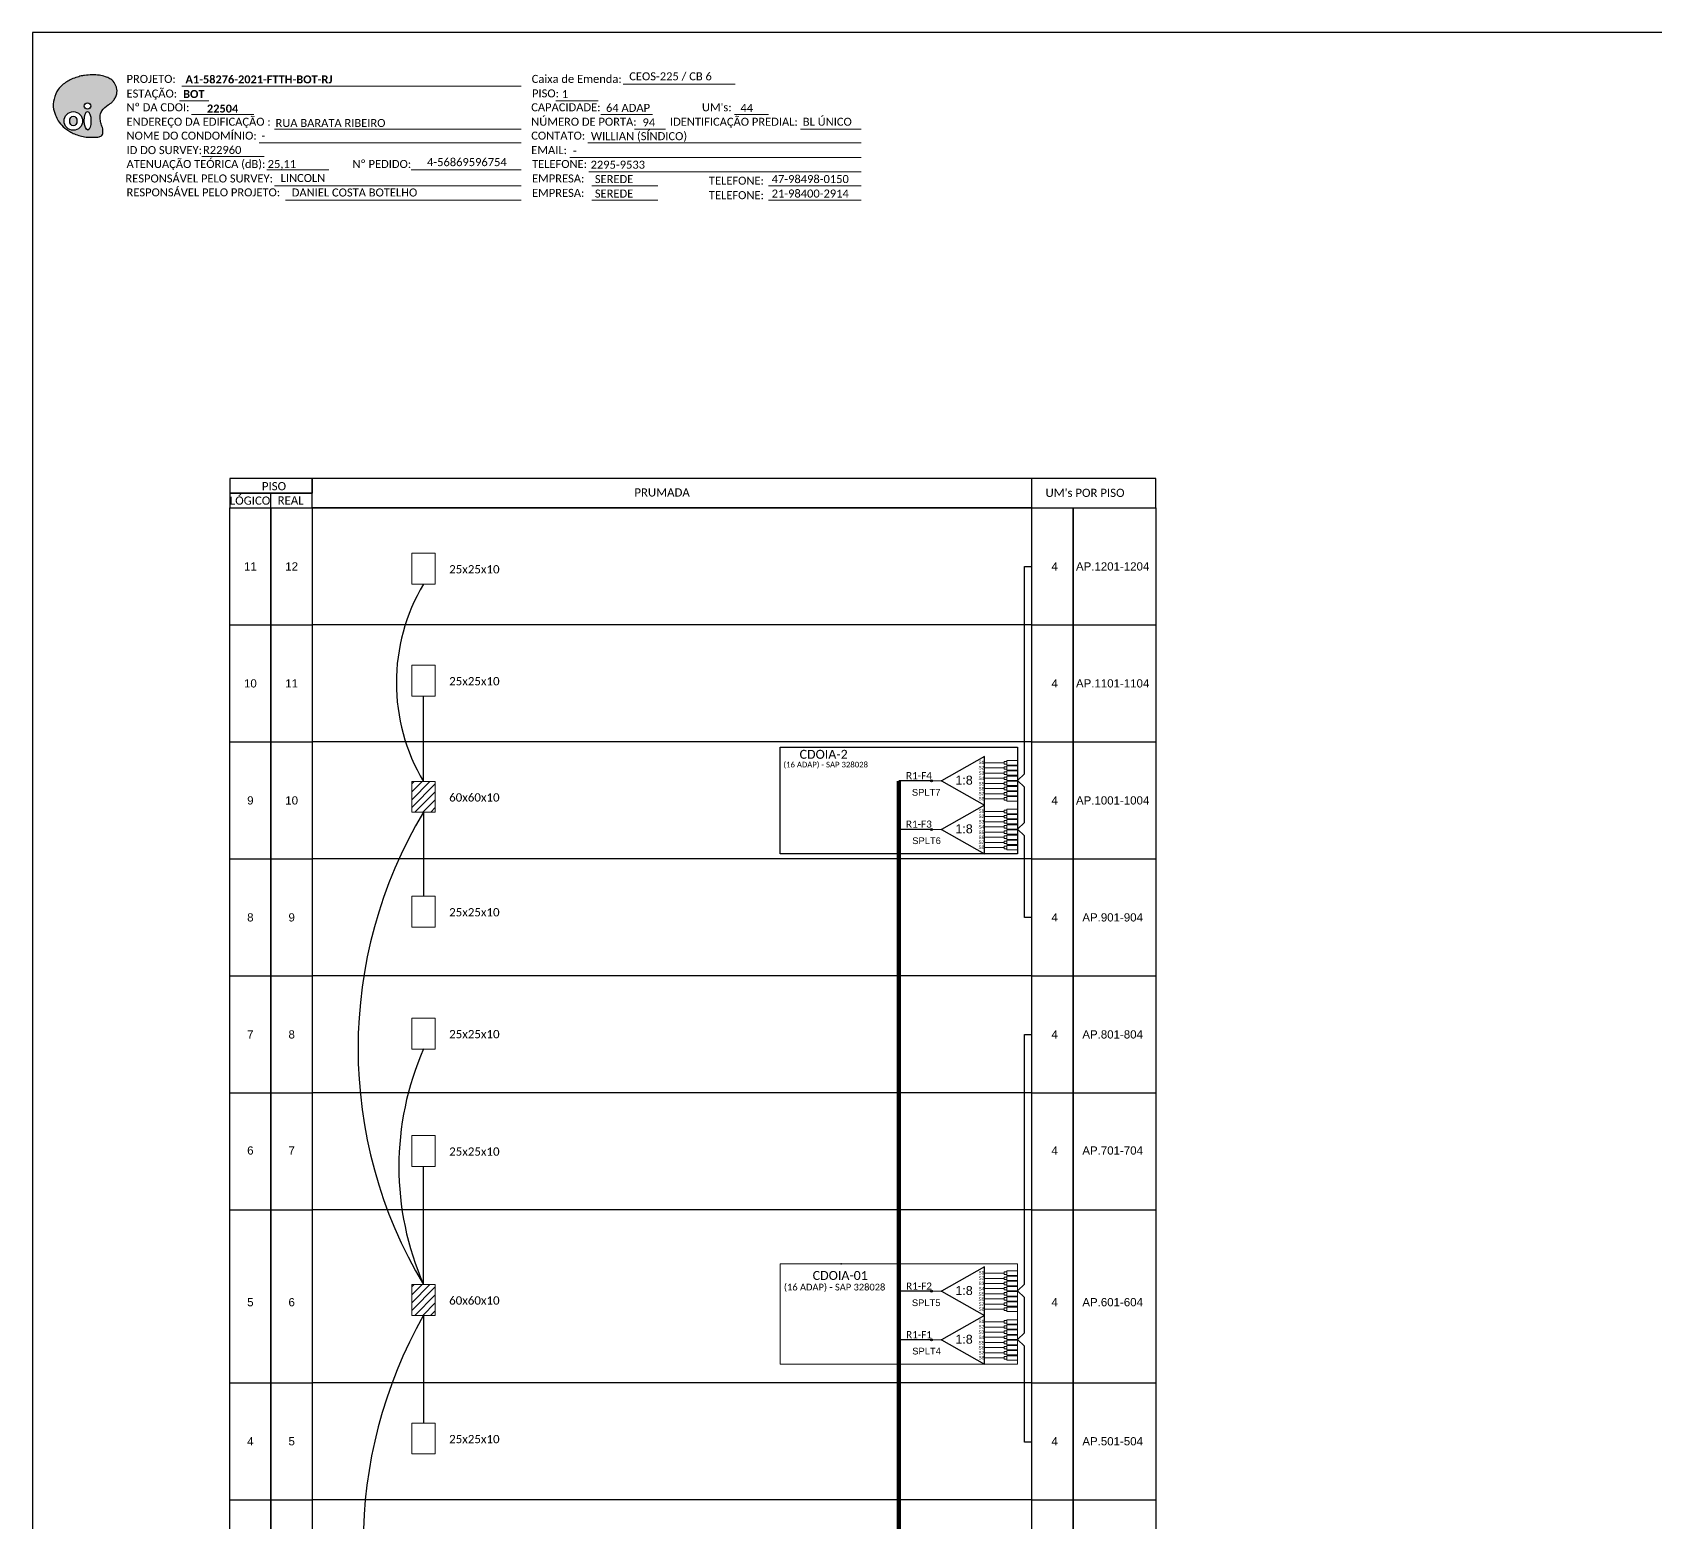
# Model space of a CAD drawing. Header units: millimetres. Extents: x 7977 to 793008, y 369 to 170338.
# Drawn here: x 792169.3 to 792532.9, y 170004.8 to 170338.4 of the extents above; entities that cross this region are included whole.
import ezdxf
from ezdxf.enums import TextEntityAlignment as Align

# ---------------------------------------------------------------- set-up
doc = ezdxf.new("R2010")
doc.units = ezdxf.units.MM
doc.layers.add('EXTRA', color=50, linetype='Continuous', plot=False)
doc.layers.add('ml', color=1, linetype='Continuous')
doc.styles.add('ARIAL', font='arial.ttf')
doc.styles.add('WMF-Calibri0', font='CALIBRI.TTF')
doc.styles.add('WMF-Calibri1', font='CALIBRIB.TTF')

# ---------------------------------------------------------------- blocks, each defined once
blk = doc.blocks.new('OI')
h = blk.add_hatch(color=40)
edge = h.paths.add_edge_path()
edge.add_spline(control_points=[(4.35, -0.67), (3.92, -0.99), (3.26, -1.5), (2.81, -2.59), (2.9, -3.5), (3.06, -4.27), (3.31, -4.85), (3.37, -5.39), (3.4, -5.88), (3.2, -6.4), (2.54, -6.61), (1.65, -6.63), (0.55, -6.67), (-0.56, -6.42), (-1.61, -6.14), (-2.77, -5.61), (-3.92, -4.77), (-4.89, -3.7), (-5.34, -2.65), (-5.6, -1.94), (-5.85, -0.96), (-5.71, 0.47), (-5.1, 2.02), (-4.14, 3.02), (-3.3, 3.61), (-2.37, 4.16), (-1.36, 4.44), (-0.56, 4.7), (0.79, 4.85), (2.24, 4.97), (3.79, 4.57), (4.67, 4.21), (5.44, 3.65), (5.76, 2.99), (6.03, 2.21), (6.01, 1.46), (5.72, 0.64), (5.31, 0.08), (4.88, -0.38), (4.51, -0.55), (4.35, -0.67)], knot_values=[0, 0, 0, 0, 1.60434, 2.417191, 3.427595, 4.282808, 4.776746, 5.304182, 5.888771, 6.258406, 6.858137, 7.79129, 8.986195, 10.124242, 11.187857, 12.242908, 13.953784, 15.414161, 16.515391, 17.349188, 17.675853, 19.552021, 21.515531, 22.568638, 23.63245, 24.621084, 25.782718, 26.745347, 27.142653, 29.870543, 31.004649, 31.921532, 32.709589, 33.801391, 34.042471, 35.192333, 35.971461, 36.628871, 37.254359, 37.836911, 37.836911, 37.836911, 37.836911], degree=3, periodic=0)
h.paths.add_polyline_path([(1.13, -0.87, -1), (-0.04, -0.87, -1)], flags=16)
edge = h.paths.add_edge_path(flags=16)
edge.add_ellipse((0.56, -3.59), major_axis=(-0.02, 1.71), ratio=0.361305, start_angle=0, end_angle=360)
h.paths.add_polyline_path([(-0.36, -3.62, -1), (-3.8, -3.62, -1)], flags=16)
edge = h.paths.add_edge_path(flags=0)
edge.add_ellipse((-2.08, -3.62), major_axis=(0, 0.885), ratio=0.758294, start_angle=0, end_angle=360)
at = {"color": 40}
for centre, radius in [((-2.08, -3.62), 1.72), ((0.54, -0.87), 0.587)]:
    blk.add_circle(centre, radius, dxfattribs=at)
blk.add_ellipse((-2.08, -3.62), major_axis=(0, 0.885), ratio=0.758294, start_param=-3.141592653589792, end_param=3.141592653589792, dxfattribs=at)
blk.add_ellipse((0.56, -3.59), major_axis=(-0.02, 1.71), ratio=0.361305, dxfattribs=at)
at = {"color": 40, "start_tangent": (-0.800898, -0.598801), "end_tangent": (-0.800898, -0.598801)}
blk.add_spline([(4.35, -0.67), (3.2, -1.78), (2.9, -2.54), (2.92, -3.55), (3.12, -4.38), (3.28, -4.85), (3.37, -5.37), (3.35, -5.95), (3.2, -6.29), (2.66, -6.55), (1.73, -6.63), (0.54, -6.62), (-0.58, -6.41), (-1.6, -6.11), (-2.56, -5.67), (-3.95, -4.67), (-4.89, -3.56), (-5.37, -2.56), (-5.64, -1.78), (-5.72, -1.46), (-5.63, 0.42), (-4.84, 2.22), (-4.13, 2.99), (-3.27, 3.62), (-2.4, 4.09), (-1.3, 4.47), (-0.37, 4.72), (0.02, 4.77), (2.75, 4.8), (3.85, 4.53), (4.69, 4.16), (5.31, 3.68), (5.85, 2.73), (5.93, 2.5), (5.94, 1.35), (5.67, 0.62), (5.29, 0.08), (4.84, -0.36), (4.35, -0.67)], degree=3, dxfattribs=at)
blk = doc.blocks.new('SPLITTER_')
blk.add_point((0, 0))
at = {"style": 'ARIAL', "flags": 4}
blk.add_attdef('SPLT', (0, -3.26), '', height=1.5, dxfattribs=at)
blk = doc.blocks.new('LEG_64ADAP_ESQ')
blk.add_point((0, 0))
at = {"color": 1, "style": 'WMF-Calibri0', "flags": 4}
blk.add_attdef('CDO', (-4.08, -3.61), '', height=2, dxfattribs=at)
blk.add_attdef('MODELO', text='', height=1.5, dxfattribs=at).set_placement((-1.47, -5.97), align=Align.CENTER)

msp = doc.modelspace()

# ---------------------------------------------------------------- hatches: boundary and pattern name
h = msp.add_hatch()
h.set_pattern_fill('ANSI31', color=1, scale=10)
h.set_pattern_definition([(45, (780066.7577, 168387.7375), (-0.88388348, 0.88388348), [])])
h.paths.add_polyline_path([(792259.58, 170170.73), (792254.28, 170170.73), (792254.28, 170163.84), (792259.58, 170163.84)])
h = msp.add_hatch(color=3)
h.dxf.hatch_style = 1
edge = h.paths.add_edge_path()
edge.add_arc((792370.72, 170170.87), 0.205, 0, 360)
h = msp.add_hatch(color=3)
h.dxf.hatch_style = 1
edge = h.paths.add_edge_path()
edge.add_arc((792370.72, 170159.97), 0.205, 0, 360)
h = msp.add_hatch()
h.set_pattern_fill('ANSI31', color=1, scale=10)
h.set_pattern_definition([(45, (780066.7577, 168275.1059), (-0.88388348, 0.88388348), [])])
h.paths.add_polyline_path([(792259.58, 170058.1), (792254.28, 170058.1), (792254.28, 170051.2), (792259.58, 170051.2)])
h = msp.add_hatch(color=3)
h.dxf.hatch_style = 1
edge = h.paths.add_edge_path()
edge.add_arc((792370.73, 170056.6), 0.205, 0, 360)
h = msp.add_hatch(color=3)
h.dxf.hatch_style = 1
edge = h.paths.add_edge_path()
edge.add_arc((792370.73, 170045.7), 0.205, 0, 360)

# ---------------------------------------------------------------- linework, layer by layer
at = {"color": 0}
for p, q in [((792213.52, 170231.98), (792222.77, 170231.98)), ((792213.52, 170205.78), (792213.52, 170231.98)), ((792222.77, 170231.98), (792222.77, 170205.78)), ((792222.77, 170231.98), (792232.03, 170231.98)), ((792222.77, 170205.78), (792222.77, 170231.98)), ((792393.2, 170231.98), (792232.03, 170231.98)), ((792232.03, 170231.98), (792232.03, 170205.78)), ((792393.2, 170231.98), (792402.45, 170231.98)), ((792393.2, 170205.78), (792393.2, 170231.98)), ((792402.45, 170231.98), (792420.97, 170231.98)), ((792402.45, 170205.78), (792402.45, 170231.98)), ((792402.45, 170231.98), (792402.45, 170205.78)), ((792420.97, 170231.98), (792420.97, 170205.78)), ((792213.52, 170205.78), (792222.77, 170205.78)), ((792213.52, 170179.59), (792213.52, 170205.78)), ((792222.77, 170205.78), (792222.77, 170179.59)), ((792222.77, 170205.78), (792232.03, 170205.78)), ((792222.77, 170179.59), (792222.77, 170205.78)), ((792393.2, 170205.78), (792232.03, 170205.78)), ((792232.03, 170205.78), (792232.03, 170179.59)), ((792393.2, 170205.78), (792402.45, 170205.78)), ((792393.2, 170179.59), (792393.2, 170205.78)), ((792402.45, 170205.78), (792420.97, 170205.78)), ((792402.45, 170179.59), (792402.45, 170205.78)), ((792402.45, 170205.78), (792402.45, 170179.59)), ((792420.97, 170205.78), (792420.97, 170179.59)), ((792213.52, 170179.59), (792222.77, 170179.59)), ((792213.52, 170153.39), (792213.52, 170179.59)), ((792222.77, 170179.59), (792222.77, 170153.39)), ((792222.77, 170179.59), (792232.03, 170179.59)), ((792222.77, 170153.39), (792222.77, 170179.59)), ((792393.2, 170179.59), (792232.03, 170179.59)), ((792232.03, 170179.59), (792232.03, 170153.39)), ((792393.2, 170179.59), (792402.45, 170179.59)), ((792393.2, 170153.39), (792393.2, 170179.59)), ((792402.45, 170179.59), (792420.97, 170179.59)), ((792402.45, 170153.39), (792402.45, 170179.59)), ((792402.45, 170179.59), (792402.45, 170153.39)), ((792420.97, 170179.59), (792420.97, 170153.39)), ((792213.52, 170153.39), (792222.77, 170153.39)), ((792213.52, 170127.2), (792213.52, 170153.39)), ((792222.77, 170153.39), (792222.77, 170127.2)), ((792222.77, 170153.39), (792232.03, 170153.39)), ((792222.77, 170127.2), (792222.77, 170153.39)), ((792393.2, 170153.39), (792232.03, 170153.39)), ((792232.03, 170153.39), (792232.03, 170127.2)), ((792393.2, 170153.39), (792402.45, 170153.39)), ((792393.2, 170127.2), (792393.2, 170153.39)), ((792402.45, 170153.39), (792420.97, 170153.39)), ((792402.45, 170127.2), (792402.45, 170153.39)), ((792402.45, 170153.39), (792402.45, 170127.2)), ((792420.97, 170153.39), (792420.97, 170127.2)), ((792213.52, 170127.2), (792222.77, 170127.2)), ((792213.52, 170101), (792213.52, 170127.2)), ((792222.77, 170127.2), (792222.77, 170101)), ((792222.77, 170127.2), (792232.03, 170127.2)), ((792222.77, 170101), (792222.77, 170127.2)), ((792393.2, 170127.2), (792232.03, 170127.2)), ((792232.03, 170127.2), (792232.03, 170101)), ((792393.2, 170127.2), (792402.45, 170127.2)), ((792393.2, 170101), (792393.2, 170127.2)), ((792402.45, 170127.2), (792420.97, 170127.2)), ((792402.45, 170101), (792402.45, 170127.2)), ((792402.45, 170127.2), (792402.45, 170101)), ((792420.97, 170127.2), (792420.97, 170101)), ((792213.52, 170101), (792222.77, 170101)), ((792213.52, 170074.81), (792213.52, 170101)), ((792222.77, 170101), (792222.77, 170074.81)), ((792222.77, 170101), (792232.03, 170101)), ((792222.77, 170074.81), (792222.77, 170101)), ((792393.2, 170101), (792232.03, 170101)), ((792232.03, 170101), (792232.03, 170074.81)), ((792393.2, 170101), (792402.45, 170101)), ((792393.2, 170074.81), (792393.2, 170101)), ((792402.45, 170101), (792420.97, 170101)), ((792402.45, 170074.81), (792402.45, 170101)), ((792402.45, 170101), (792402.45, 170074.81)), ((792420.97, 170101), (792420.97, 170074.81)), ((792213.52, 170074.81), (792222.77, 170074.81)), ((792213.52, 170036.11), (792213.52, 170074.81)), ((792222.77, 170074.81), (792222.77, 170036.11)), ((792222.77, 170074.81), (792232.03, 170074.81)), ((792222.77, 170036.11), (792222.77, 170074.81)), ((792393.2, 170074.81), (792232.03, 170074.81)), ((792232.03, 170074.81), (792232.03, 170036.11)), ((792393.2, 170074.81), (792402.45, 170074.81)), ((792393.2, 170036.11), (792393.2, 170074.81)), ((792402.45, 170074.81), (792420.97, 170074.81)), ((792402.45, 170036.11), (792402.45, 170074.81)), ((792402.45, 170074.81), (792402.45, 170036.11)), ((792420.97, 170074.81), (792420.97, 170036.11)), ((792213.52, 170036.11), (792222.77, 170036.11)), ((792213.52, 170009.91), (792213.52, 170036.11)), ((792222.77, 170036.11), (792222.77, 170009.91)), ((792222.77, 170036.11), (792232.03, 170036.11)), ((792222.77, 170009.91), (792222.77, 170036.11)), ((792393.2, 170036.11), (792232.03, 170036.11)), ((792232.03, 170036.11), (792232.03, 170009.91)), ((792393.2, 170036.11), (792402.45, 170036.11)), ((792393.2, 170009.91), (792393.2, 170036.11)), ((792402.45, 170036.11), (792420.97, 170036.11)), ((792402.45, 170009.91), (792402.45, 170036.11)), ((792402.45, 170036.11), (792402.45, 170009.91)), ((792420.97, 170036.11), (792420.97, 170009.91)), ((792393.2, 170009.91), (792232.03, 170009.91))]:
    msp.add_line(p, q, dxfattribs=at)
for points in [[(792169.34, 169744.42), (793007.91, 169744.42), (793007.91, 170338.42), (792169.34, 170338.42), (792169.34, 169744.42)], [(792222.77, 170231.98), (792222.77, 170235.27)], [(792232.03, 170231.98), (792420.97, 170231.98), (792420.97, 170238.56), (792232.03, 170238.56), (792232.03, 170238.56), (792232.03, 170235.27)], [(792393.18, 170231.98), (792393.18, 170238.56)]]:
    msp.add_lwpolyline(points)
at = {"color": 7, "lineweight": 0}
for points in [[(792202.81, 170326.38), (792278.79, 170326.38)], [(792301.63, 170326.87), (792326.76, 170326.87)], [(792202.3, 170323.1), (792208.85, 170323.1)], [(792286.58, 170323.14), (792296.07, 170323.14)], [(792204.96, 170320.03), (792218.9, 170320.03)], [(792296.63, 170320.03), (792308.25, 170320.03)], [(792326.57, 170320.03), (792334.24, 170320.03)], [(792223.53, 170316.8), (792278.79, 170316.8)], [(792304.22, 170316.8), (792311.16, 170316.8)], [(792341.39, 170316.8), (792354.95, 170316.8)], [(792220.12, 170313.68), (792278.79, 170313.68)], [(792293.75, 170313.68), (792354.98, 170313.68)], [(792207.28, 170310.62), (792221.22, 170310.62)], [(792289.71, 170310.45), (792354.98, 170310.45)], [(792221.81, 170307.65), (792235.76, 170307.65)], [(792254.15, 170307.66), (792278.64, 170307.66)], [(792254.65, 170307.66), (792278.8, 170307.66)], [(792293.99, 170307.21), (792354.98, 170307.21)], [(792223.53, 170304.1), (792278.79, 170304.1)], [(792226.02, 170300.86), (792278.79, 170300.86)], [(792294.6, 170304.1), (792309.4, 170304.1)], [(792294.6, 170300.86), (792309.4, 170300.86)], [(792334.21, 170304.1), (792354.98, 170304.1)], [(792334.21, 170300.86), (792354.98, 170300.86)]]:
    msp.add_lwpolyline(points, dxfattribs=at)
for points in [[(792213.52, 170235.27), (792232.03, 170235.27), (792232.03, 170238.56), (792213.52, 170238.56)], [(792213.52, 170231.98), (792232.03, 170231.98), (792232.03, 170235.27), (792213.52, 170235.27)]]:
    msp.add_lwpolyline(points, close=True)
at = {"lineweight": 0}
for points in [[(792254.28, 170221.81), (792259.58, 170221.81), (792259.58, 170214.92), (792254.28, 170214.92)], [(792254.28, 170196.75), (792259.58, 170196.75), (792259.58, 170189.86), (792254.28, 170189.86)], [(792254.28, 170145.02), (792259.58, 170145.02), (792259.58, 170138.12), (792254.28, 170138.12)], [(792254.28, 170117.73), (792259.58, 170117.73), (792259.58, 170110.83), (792254.28, 170110.83)], [(792254.28, 170091.44), (792259.58, 170091.44), (792259.58, 170084.54), (792254.28, 170084.54)], [(792254.28, 170027.08), (792259.58, 170027.08), (792259.58, 170020.18), (792254.28, 170020.18)]]:
    msp.add_lwpolyline(points, close=True, dxfattribs=at)
at = {"color": 3}
for points in [[(792391.54, 170162.72), (792391.54, 170162.72), (792391.54, 170169.45), (792389.98, 170170.95), (792391.54, 170172.46), (792391.54, 170218.88), (792393.2, 170218.88)], [(792393.2, 170140.3), (792391.54, 170140.3), (792391.54, 170158.55), (792389.98, 170160.06), (792391.54, 170161.57), (792391.54, 170162.72)], [(792391.54, 170048.45), (792391.54, 170048.45), (792391.54, 170055.17), (792389.98, 170056.68), (792391.54, 170058.19), (792391.54, 170114.1), (792393.2, 170114.1)], [(792393.2, 170022.77), (792391.54, 170022.77), (792391.54, 170044.28), (792389.98, 170045.79), (792391.54, 170047.29), (792391.54, 170048.45)]]:
    msp.add_lwpolyline(points, dxfattribs=at)
at = {"color": 1}
for points in [[(792389.98, 170154.53), (792389.98, 170154.53), (792389.98, 170154.53), (792336.85, 170154.53), (792336.85, 170178.42), (792336.85, 170178.42)], [(792382.61, 170176.32), (792372.94, 170170.87), (792382.61, 170165.42), (792382.61, 170176.32)], [(792382.61, 170165.42), (792372.94, 170159.97), (792382.61, 170154.53), (792382.61, 170165.42)], [(792382.61, 170062.05), (792372.94, 170056.6), (792382.61, 170051.15), (792382.61, 170062.05)], [(792382.61, 170051.15), (792372.94, 170045.7), (792382.61, 170040.25), (792382.61, 170051.15)]]:
    msp.add_lwpolyline(points, dxfattribs=at)
msp.add_lwpolyline([(792336.85, 170178.42), (792389.98, 170178.42), (792389.98, 170154.53), (792336.85, 170154.53)], close=True, dxfattribs=at)
at = {"color": 3, "lineweight": 0}
for points in [[(792386.98, 170174.91), (792382.61, 170174.91)], [(792382.61, 170173.75), (792386.98, 170173.75)], [(792387.56, 170175.4), (792387.56, 170174.41)], [(792387.56, 170175.4), (792389.98, 170175.4)], [(792387.56, 170174.41), (792389.98, 170174.41)], [(792387.56, 170174.25), (792387.56, 170173.26)], [(792387.56, 170174.25), (792389.98, 170174.25)], [(792382.61, 170172.6), (792386.98, 170172.6)], [(792382.61, 170171.45), (792386.98, 170171.45)], [(792382.61, 170170.29), (792386.98, 170170.29)], [(792387.56, 170173.26), (792389.98, 170173.26)], [(792387.56, 170173.09), (792387.56, 170172.11)], [(792387.56, 170173.09), (792389.98, 170173.09)], [(792387.56, 170172.11), (792389.98, 170172.11)], [(792387.56, 170171.94), (792387.56, 170170.95)], [(792387.56, 170171.94), (792389.98, 170171.94)], [(792387.56, 170170.95), (792389.98, 170170.95)], [(792387.56, 170170.79), (792387.56, 170169.8)], [(792387.56, 170170.79), (792389.98, 170170.79)], [(792387.56, 170169.8), (792389.98, 170169.8)], [(792382.61, 170169.14), (792386.98, 170169.14)], [(792382.61, 170167.99), (792386.98, 170167.99)], [(792382.61, 170166.84), (792386.98, 170166.84)], [(792387.56, 170169.64), (792387.56, 170168.65)], [(792387.56, 170169.64), (792389.98, 170169.64)], [(792387.56, 170168.65), (792389.98, 170168.65)], [(792387.56, 170168.48), (792387.56, 170167.5)], [(792387.56, 170168.48), (792389.98, 170168.48)], [(792387.56, 170167.5), (792389.98, 170167.5)], [(792387.56, 170167.33), (792387.56, 170166.34)], [(792387.56, 170167.33), (792389.98, 170167.33)], [(792387.56, 170166.34), (792389.98, 170166.34)], [(792386.98, 170164.01), (792382.61, 170164.01)], [(792382.61, 170162.86), (792386.98, 170162.86)], [(792387.56, 170164.5), (792387.56, 170163.52)], [(792387.56, 170164.5), (792389.98, 170164.5)], [(792387.56, 170163.52), (792389.98, 170163.52)], [(792387.56, 170163.35), (792387.56, 170162.36)], [(792387.56, 170163.35), (792389.98, 170163.35)], [(792382.61, 170161.7), (792386.98, 170161.7)], [(792382.61, 170160.55), (792386.98, 170160.55)], [(792382.61, 170159.4), (792386.98, 170159.4)], [(792387.56, 170162.36), (792389.98, 170162.36)], [(792387.56, 170162.2), (792387.56, 170161.21)], [(792387.56, 170162.2), (792389.98, 170162.2)], [(792387.56, 170161.21), (792389.98, 170161.21)], [(792387.56, 170161.04), (792387.56, 170160.06)], [(792387.56, 170161.04), (792389.98, 170161.04)], [(792387.56, 170160.06), (792389.98, 170160.06)], [(792387.56, 170159.89), (792387.56, 170158.9)], [(792387.56, 170159.89), (792389.98, 170159.89)], [(792387.56, 170158.9), (792389.98, 170158.9)], [(792382.61, 170158.25), (792386.98, 170158.25)], [(792382.61, 170157.09), (792386.98, 170157.09)], [(792382.61, 170155.94), (792386.98, 170155.94)], [(792387.56, 170158.74), (792387.56, 170157.75)], [(792387.56, 170158.74), (792389.98, 170158.74)], [(792387.56, 170157.75), (792389.98, 170157.75)], [(792387.56, 170157.59), (792387.56, 170156.6)], [(792387.56, 170157.59), (792389.98, 170157.59)], [(792387.56, 170156.6), (792389.98, 170156.6)], [(792387.56, 170156.43), (792387.56, 170155.45)], [(792387.56, 170156.43), (792389.98, 170156.43)], [(792387.56, 170155.45), (792389.98, 170155.45)], [(792386.98, 170060.63), (792382.61, 170060.63)], [(792387.56, 170061.13), (792387.56, 170060.14)], [(792387.56, 170061.13), (792389.98, 170061.13)], [(792382.61, 170059.48), (792386.98, 170059.48)], [(792382.61, 170058.33), (792386.98, 170058.33)], [(792382.61, 170057.18), (792386.98, 170057.18)], [(792387.56, 170060.14), (792389.98, 170060.14)], [(792387.56, 170059.98), (792387.56, 170058.99)], [(792387.56, 170059.98), (792389.98, 170059.98)], [(792387.56, 170058.99), (792389.98, 170058.99)], [(792387.56, 170058.82), (792387.56, 170057.84)], [(792387.56, 170058.82), (792389.98, 170058.82)], [(792387.56, 170057.84), (792389.98, 170057.84)], [(792387.56, 170057.67), (792387.56, 170056.68)], [(792387.56, 170057.67), (792389.98, 170057.67)], [(792382.61, 170056.02), (792386.98, 170056.02)], [(792382.61, 170054.87), (792386.98, 170054.87)], [(792382.61, 170053.72), (792386.98, 170053.72)], [(792387.56, 170056.68), (792389.98, 170056.68)], [(792387.56, 170056.52), (792387.56, 170055.53)], [(792387.56, 170056.52), (792389.98, 170056.52)], [(792387.56, 170055.53), (792389.98, 170055.53)], [(792387.56, 170055.36), (792387.56, 170054.38)], [(792387.56, 170055.36), (792389.98, 170055.36)], [(792387.56, 170054.38), (792389.98, 170054.38)], [(792387.56, 170054.21), (792387.56, 170053.22)], [(792387.56, 170054.21), (792389.98, 170054.21)], [(792382.61, 170052.56), (792386.98, 170052.56)], [(792386.98, 170049.74), (792382.61, 170049.74)], [(792387.56, 170053.22), (792389.98, 170053.22)], [(792387.56, 170053.06), (792387.56, 170052.07)], [(792387.56, 170053.06), (792389.98, 170053.06)], [(792387.56, 170052.07), (792389.98, 170052.07)], [(792387.56, 170050.23), (792387.56, 170049.24)], [(792387.56, 170050.23), (792389.98, 170050.23)], [(792382.61, 170048.58), (792386.98, 170048.58)], [(792382.61, 170047.43), (792386.98, 170047.43)], [(792382.61, 170046.28), (792386.98, 170046.28)], [(792387.56, 170049.24), (792389.98, 170049.24)], [(792387.56, 170049.08), (792387.56, 170048.09)], [(792387.56, 170049.08), (792389.98, 170049.08)], [(792387.56, 170048.09), (792389.98, 170048.09)], [(792387.56, 170047.93), (792387.56, 170046.94)], [(792387.56, 170047.93), (792389.98, 170047.93)], [(792387.56, 170046.94), (792389.98, 170046.94)], [(792387.56, 170046.77), (792387.56, 170045.79)], [(792387.56, 170046.77), (792389.98, 170046.77)], [(792382.61, 170045.13), (792386.98, 170045.13)], [(792382.61, 170043.97), (792386.98, 170043.97)], [(792382.61, 170042.82), (792386.98, 170042.82)], [(792387.56, 170045.79), (792389.98, 170045.79)], [(792387.56, 170045.62), (792387.56, 170044.63)], [(792387.56, 170045.62), (792389.98, 170045.62)], [(792387.56, 170044.63), (792389.98, 170044.63)], [(792387.56, 170044.47), (792387.56, 170043.48)], [(792387.56, 170044.47), (792389.98, 170044.47)], [(792387.56, 170043.48), (792389.98, 170043.48)], [(792387.56, 170043.31), (792387.56, 170042.33)], [(792387.56, 170043.31), (792389.98, 170043.31)], [(792382.61, 170041.67), (792386.98, 170041.67)], [(792387.56, 170042.33), (792389.98, 170042.33)], [(792387.56, 170042.16), (792387.56, 170041.17)], [(792387.56, 170042.16), (792389.98, 170042.16)], [(792387.56, 170041.17), (792389.98, 170041.17)]]:
    msp.add_lwpolyline(points, dxfattribs=at)
for points in [[(792386.98, 170175.19), (792387.56, 170175.19), (792387.56, 170174.62), (792386.98, 170174.62)], [(792386.98, 170174.04), (792387.56, 170174.04), (792387.56, 170173.47), (792386.98, 170173.47)], [(792386.98, 170172.89), (792387.56, 170172.89), (792387.56, 170172.31), (792386.98, 170172.31)], [(792386.98, 170171.73), (792387.56, 170171.73), (792387.56, 170171.16), (792386.98, 170171.16)], [(792386.98, 170170.58), (792387.56, 170170.58), (792387.56, 170170.01), (792386.98, 170170.01)], [(792386.98, 170169.43), (792387.56, 170169.43), (792387.56, 170168.86), (792386.98, 170168.86)], [(792386.98, 170168.28), (792387.56, 170168.28), (792387.56, 170167.7), (792386.98, 170167.7)], [(792386.98, 170167.12), (792387.56, 170167.12), (792387.56, 170166.55), (792386.98, 170166.55)], [(792386.98, 170164.3), (792387.56, 170164.3), (792387.56, 170163.72), (792386.98, 170163.72)], [(792386.98, 170163.14), (792387.56, 170163.14), (792387.56, 170162.57), (792386.98, 170162.57)], [(792386.98, 170161.99), (792387.56, 170161.99), (792387.56, 170161.42), (792386.98, 170161.42)], [(792386.98, 170160.84), (792387.56, 170160.84), (792387.56, 170160.26), (792386.98, 170160.26)], [(792386.98, 170159.68), (792387.56, 170159.68), (792387.56, 170159.11), (792386.98, 170159.11)], [(792386.98, 170158.53), (792387.56, 170158.53), (792387.56, 170157.96), (792386.98, 170157.96)], [(792386.98, 170157.38), (792387.56, 170157.38), (792387.56, 170156.81), (792386.98, 170156.81)], [(792386.98, 170156.23), (792387.56, 170156.23), (792387.56, 170155.65), (792386.98, 170155.65)], [(792386.98, 170060.92), (792387.56, 170060.92), (792387.56, 170060.35), (792386.98, 170060.35)], [(792386.98, 170059.77), (792387.56, 170059.77), (792387.56, 170059.2), (792386.98, 170059.2)], [(792386.98, 170058.62), (792387.56, 170058.62), (792387.56, 170058.04), (792386.98, 170058.04)], [(792386.98, 170057.46), (792387.56, 170057.46), (792387.56, 170056.89), (792386.98, 170056.89)], [(792386.98, 170056.31), (792387.56, 170056.31), (792387.56, 170055.74), (792386.98, 170055.74)], [(792386.98, 170055.16), (792387.56, 170055.16), (792387.56, 170054.58), (792386.98, 170054.58)], [(792386.98, 170054), (792387.56, 170054), (792387.56, 170053.43), (792386.98, 170053.43)], [(792386.98, 170052.85), (792387.56, 170052.85), (792387.56, 170052.28), (792386.98, 170052.28)], [(792386.98, 170050.02), (792387.56, 170050.02), (792387.56, 170049.45), (792386.98, 170049.45)], [(792386.98, 170048.87), (792387.56, 170048.87), (792387.56, 170048.3), (792386.98, 170048.3)], [(792386.98, 170047.72), (792387.56, 170047.72), (792387.56, 170047.15), (792386.98, 170047.15)], [(792386.98, 170046.57), (792387.56, 170046.57), (792387.56, 170045.99), (792386.98, 170045.99)], [(792386.98, 170045.41), (792387.56, 170045.41), (792387.56, 170044.84), (792386.98, 170044.84)], [(792386.98, 170044.26), (792387.56, 170044.26), (792387.56, 170043.69), (792386.98, 170043.69)], [(792386.98, 170043.11), (792387.56, 170043.11), (792387.56, 170042.53), (792386.98, 170042.53)], [(792386.98, 170041.95), (792387.56, 170041.95), (792387.56, 170041.38), (792386.98, 170041.38)]]:
    msp.add_lwpolyline(points, close=True, dxfattribs=at)
at = {"color": 1, "lineweight": 0}
for points in [[(792254.28, 170170.73), (792259.58, 170170.73), (792259.58, 170163.84), (792254.28, 170163.84)], [(792336.85, 170062.74), (792389.98, 170062.74), (792389.98, 170040.25), (792336.85, 170040.25)], [(792254.28, 170058.1), (792259.58, 170058.1), (792259.58, 170051.2), (792254.28, 170051.2)]]:
    msp.add_lwpolyline(points, close=True, dxfattribs=at)
at = {"color": 5, "const_width": 1}
for points in [[(792363.41, 170045.7), (792363.41, 170170.87)], [(792363.41, 170170.87), (792363.41, 169962.65)]]:
    msp.add_lwpolyline(points, dxfattribs=at)
at = {"color": 5}
for points in [[(792370.51, 170170.87), (792363.41, 170170.87)], [(792370.51, 170159.97), (792363.41, 170159.97)], [(792370.72, 170056.6), (792363.41, 170056.6)], [(792370.72, 170045.7), (792363.41, 170045.7)]]:
    msp.add_lwpolyline(points, dxfattribs=at)
at = {"color": 1, "lineweight": 0}
for points in [[(792372.94, 170170.87), (792370.72, 170170.87)], [(792372.94, 170159.97), (792370.72, 170159.97)], [(792372.94, 170056.6), (792370.72, 170056.6)], [(792372.94, 170045.7), (792370.72, 170045.7)]]:
    msp.add_lwpolyline(points, dxfattribs=at)
at = {"color": 0}
for points in [[(792213.52, 170009.91), (792222.77, 170009.91), (792222.77, 169983.72), (792213.52, 169983.72)], [(792222.77, 170009.91), (792232.03, 170009.91), (792232.03, 169983.72), (792222.77, 169983.72)], [(792393.2, 170009.91), (792402.45, 170009.91), (792402.45, 169983.72), (792393.2, 169983.72)], [(792402.45, 170009.91), (792420.97, 170009.91), (792420.97, 169983.72), (792402.45, 169983.72)]]:
    msp.add_lwpolyline(points, close=True, dxfattribs=at)
at = {"color": 3}
for centre in [(792370.72, 170170.87), (792370.72, 170159.97), (792370.73, 170056.6), (792370.73, 170045.7)]:
    msp.add_circle(centre, 0.205, dxfattribs=at)
for p in [(792372.94, 170170.87), (792372.94, 170056.6)]:
    msp.add_point(p)
at = {"layer": 'EXTRA', "color": 3}
for points in [[(792256.93, 170170.73), (792256.93, 170189.86)], [(792256.93, 170058.1), (792256.93, 170084.54)]]:
    msp.add_lwpolyline(points, dxfattribs=at)
msp.add_arc((792294, 170192.82), 43.15, 149.2057, 210.7943, dxfattribs=at)
at = {"layer": 'ml', "color": 3}
for points in [[(792256.93, 170163.84), (792256.93, 170145.02)], [(792256.93, 170051.2), (792256.93, 170027.08)]]:
    msp.add_lwpolyline(points, dxfattribs=at)
for centre, radius, start, end in [((792344.94, 170110.97), 102.67, 149.0069, 210.9931), ((792317.21, 170084.47), 65.8, 156.3772, 203.6228), ((792347.43, 169999.95), 104.01, 150.4735, 209.5265)]:
    msp.add_arc(centre, radius, start, end, dxfattribs=at)

# ---------------------------------------------------------------- block references
at = {"color": 7, "xscale": 1.213923925163967, "yscale": 1.213923925163967, "zscale": 1.213923925163967, "rotation": 0.1532896023949059}
msp.add_blockref('OI', (792181.01, 170323.01), dxfattribs=at)
ref = msp.add_blockref('SPLITTER_', (792372.94, 170159.97), dxfattribs=dict(xscale=-1))
ref.add_attrib('SPLT', 'SPLT6', (792366.41, 170156.71), dxfattribs={"height": 1.5, "style": 'ARIAL'})
ref = msp.add_blockref('LEG_64ADAP_ESQ', (792350.49, 170062.74))
ref.add_attrib('CDO', 'CDOIA-01', (792344.1, 170059.13), dxfattribs={"color": 1, "height": 2, "style": 'WMF-Calibri0'})
ref.add_attrib('MODELO', '(16 ADAP) - SAP 328028', dxfattribs={"color": 1, "height": 1.5, "style": 'WMF-Calibri0'}).set_placement((792349.01, 170056.77), align=Align.CENTER)
ref = msp.add_blockref('SPLITTER_', (792372.94, 170045.7), dxfattribs=dict(xscale=-1))
ref.add_attrib('SPLT', 'SPLT4', (792366.41, 170042.44), dxfattribs={"height": 1.5, "style": 'ARIAL'})

# ---------------------------------------------------------------- texts
at = {"color": 7, "linetype": 'Continuous'}
for s, height, style, p in [('CEOS-225 / CB 6', 1.7927, 'WMF-Calibri0', (792303.02, 170327.71)), ('A1-58276-2021-FTTH-BOT-RJ', 1.7927, 'WMF-Calibri1', (792203.61, 170327.03)), ('BOT', 1.793, 'WMF-Calibri1', (792203.09, 170323.75)), ('1', 1.79, 'WMF-Calibri0', (792287.93, 170323.74)), ('64 ADAP', 1.793, 'WMF-Calibri0', (792297.81, 170320.65)), ('44', 1.793, 'WMF-Calibri0', (792327.92, 170320.63)), ('RUA BARATA RIBEIRO ', 1.7927, 'WMF-Calibri0', (792223.79, 170317.26)), ('94', 1.793, 'WMF-Calibri0', (792305.99, 170317.39)), ('WILLIAN (SÍNDICO)', 1.7927, 'WMF-Calibri0', (792294.44, 170314.31)), ('R22960', 1.793, 'WMF-Calibri0', (792207.54, 170311.23)), ('-', 1.79, 'WMF-Calibri0', (792290.41, 170311.05)), ('2295-9533', 1.793, 'WMF-Calibri0', (792294.36, 170307.92)), ('LINCOLN', 1.793, 'WMF-Calibri0', (792224.93, 170304.94)), ('SEREDE', 1.793, 'WMF-Calibri0', (792295.31, 170304.7)), ('47-98498-0150', 1.7927, 'WMF-Calibri0', (792334.91, 170304.7)), ('DANIEL COSTA BOTELHO', 1.7927, 'WMF-Calibri0', (792227.42, 170301.7)), ('SEREDE', 1.793, 'WMF-Calibri0', (792295.31, 170301.46)), ('21-98400-2914', 1.7927, 'WMF-Calibri0', (792334.91, 170301.46))]:
    msp.add_text(s, height=height, dxfattribs=dict(at, style=style)).set_placement(p)
at = {"color": 7, "lineweight": 0, "style": 'WMF-Calibri0'}
for s, height, p in [('PROJETO:', 1.793, (792190.41, 170327.13)), ('ESTAÇÃO:', 1.793, (792190.41, 170323.85)), ('Caixa de Emenda:', 1.7927, (792281.17, 170327.13)), ('Nº DA CDOI:', 1.7927, (792190.41, 170320.78)), ('CAPACIDADE:', 1.7927, (792281.06, 170320.78)), ('PISO:', 1.793, (792281.24, 170323.89)), ("UM's:", 1.793, (792319.3, 170320.78)), ('ENDEREÇO DA EDIFICAÇÃO :', 1.7927, (792190.41, 170317.54)), ('NÚMERO DE PORTA:', 1.7927, (792281.06, 170317.54)), ('IDENTIFICAÇÃO PREDIAL:', 1.7927, (792312.14, 170317.54)), ('BL ÚNICO', 1.793, (792341.89, 170317.54)), ('NOME DO CONDOMÍNIO:', 1.7927, (792190.41, 170314.43)), ('-', 1.79, (792220.63, 170314.43)), ('CONTATO:', 1.793, (792281.06, 170314.43)), ('ID DO SURVEY:', 1.7927, (792190.41, 170311.19)), ('EMAIL:', 1.793, (792281.06, 170311.19)), ('ATENUAÇÃO TEÓRICA (dB):', 1.7927, (792190.41, 170308.08)), ('25,11 ', 1.793, (792222.03, 170308.08)), ('Nº PEDIDO:', 1.793, (792241, 170308.09)), ('TELEFONE:', 1.793, (792281.24, 170308.08)), ('RESPONSÁVEL PELO SURVEY:', 1.7927, (792190.17, 170304.84)), ('EMPRESA:', 1.793, (792281.24, 170304.84)), ('TELEFONE:', 1.793, (792320.85, 170304.34)), ('RESPONSÁVEL PELO PROJETO:', 1.7927, (792190.41, 170301.73)), ('EMPRESA:', 1.793, (792281.24, 170301.61)), ('TELEFONE:', 1.793, (792320.85, 170301.1))]:
    msp.add_text(s, height=height, dxfattribs=at).set_placement(p)
at = {"color": 7, "linetype": 'Continuous', "style": 'WMF-Calibri1'}
msp.add_text('22504', height=1.793, dxfattribs=at).set_placement((792211.93, 170320.49), align=Align.CENTER)
at = {"color": 7, "style": 'WMF-Calibri0'}
msp.add_text('4-56869596754', height=1.7927, dxfattribs=at).set_placement((792257.72, 170308.5))
at = {"style": 'WMF-Calibri0'}
for s, p in [('     PISO', (792217.49, 170235.92)), ('PRUMADA', (792304.16, 170234.52)), ("UM's POR PISO", (792396.25, 170234.43)), ('  LÓGICO', (792212.25, 170232.69)), ('    REAL', (792221.66, 170232.74))]:
    msp.add_text(s, height=1.84, dxfattribs=at).set_placement(p)
at = {"color": 0, "style": 'ARIAL'}
for s, p in [('11', (792218.15, 170218.88)), ('12', (792227.4, 170218.88)), ('4', (792398.3, 170218.88)), ('AP.1201-1204', (792411.29, 170218.88)), ('10', (792218.15, 170192.69)), ('11', (792227.4, 170192.69)), ('4', (792398.3, 170192.69)), ('AP.1101-1104', (792411.29, 170192.69)), ('9', (792218.15, 170166.49)), ('10', (792227.4, 170166.49)), ('4', (792398.3, 170166.49)), ('AP.1001-1004', (792411.29, 170166.49)), ('8', (792218.15, 170140.3)), ('9', (792227.4, 170140.3)), ('4', (792398.3, 170140.3)), ('AP.901-904', (792411.29, 170140.3)), ('7', (792218.15, 170114.1)), ('8', (792227.4, 170114.1)), ('4', (792398.3, 170114.1)), ('AP.801-804', (792411.29, 170114.1)), ('6', (792218.15, 170088.11)), ('7', (792227.4, 170088.11)), ('4', (792398.3, 170088.11)), ('AP.701-704', (792411.29, 170088.11)), ('5', (792218.15, 170054.15)), ('6', (792227.4, 170054.15)), ('4', (792398.3, 170054.15)), ('AP.601-604', (792411.29, 170054.15)), ('4', (792218.15, 170023.01)), ('5', (792227.4, 170023.01)), ('4', (792398.3, 170023.01)), ('AP.501-504', (792411.29, 170023.01))]:
    msp.add_text(s, height=1.84, dxfattribs=at).set_placement(p, align=Align.MIDDLE_CENTER)
at = {"color": 0, "style": 'WMF-Calibri0'}
for s, p in [('25x25x10', (792262.68, 170217.31)), ('25x25x10', (792262.68, 170192.25)), ('60x60x10', (792262.68, 170166.23)), ('25x25x10', (792262.68, 170140.52)), ('25x25x10', (792262.68, 170113.23)), ('25x25x10', (792262.68, 170086.94)), ('60x60x10', (792262.68, 170053.6)), ('25x25x10', (792262.68, 170022.57))]:
    msp.add_text(s, height=1.854, dxfattribs=at).set_placement(p)
at = {"color": 1}
for s, height, style, p in [('CDOIA-2', 2, 'WMF-Calibri0', (792341.17, 170175.81)), ('S1', 0.75, 'ARIAL', (792381.24, 170174.64)), ('S2', 0.75, 'ARIAL', (792381.24, 170173.45)), ('1:8', 2, 'ARIAL', (792376.07, 170170.02)), ('S3', 0.75, 'ARIAL', (792381.24, 170172.24)), ('S4', 0.75, 'ARIAL', (792381.24, 170171.06)), ('S5', 0.75, 'ARIAL', (792381.24, 170169.85)), ('S6', 0.75, 'ARIAL', (792381.24, 170168.73)), ('S7', 0.75, 'ARIAL', (792381.24, 170167.63)), ('S8', 0.75, 'ARIAL', (792381.24, 170166.52)), ('S1', 0.75, 'ARIAL', (792381.24, 170163.74)), ('S2', 0.75, 'ARIAL', (792381.24, 170162.55)), ('1:8', 2, 'ARIAL', (792376.07, 170159.12)), ('S3', 0.75, 'ARIAL', (792381.24, 170161.34)), ('S4', 0.75, 'ARIAL', (792381.24, 170160.17)), ('S5', 0.75, 'ARIAL', (792381.24, 170158.95)), ('S6', 0.75, 'ARIAL', (792381.24, 170157.83)), ('S7', 0.75, 'ARIAL', (792381.24, 170156.74)), ('S8', 0.75, 'ARIAL', (792381.24, 170155.62)), ('S1', 0.75, 'ARIAL', (792381.24, 170060.37)), ('1:8', 2, 'ARIAL', (792376.07, 170055.75)), ('S2', 0.75, 'ARIAL', (792381.24, 170059.18)), ('S3', 0.75, 'ARIAL', (792381.24, 170057.97)), ('S4', 0.75, 'ARIAL', (792381.24, 170056.79)), ('S5', 0.75, 'ARIAL', (792381.24, 170055.58)), ('S6', 0.75, 'ARIAL', (792381.24, 170054.46)), ('S7', 0.75, 'ARIAL', (792381.24, 170053.36)), ('S8', 0.75, 'ARIAL', (792381.24, 170052.24)), ('S1', 0.75, 'ARIAL', (792381.24, 170049.47)), ('1:8', 2, 'ARIAL', (792376.07, 170044.85)), ('S2', 0.75, 'ARIAL', (792381.24, 170048.28)), ('S3', 0.75, 'ARIAL', (792381.24, 170047.07)), ('S4', 0.75, 'ARIAL', (792381.24, 170045.89)), ('S5', 0.75, 'ARIAL', (792381.24, 170044.68)), ('S6', 0.75, 'ARIAL', (792381.24, 170043.56)), ('S7', 0.75, 'ARIAL', (792381.24, 170042.46)), ('S8', 0.75, 'ARIAL', (792381.24, 170041.35))]:
    msp.add_text(s, height=height, dxfattribs=dict(at, style=style)).set_placement(p)
at = {"color": 1, "style": 'WMF-Calibri0'}
msp.add_text('(16 ADAP) - SAP 328028', height=1.25, dxfattribs=at).set_placement((792347.02, 170173.88), align=Align.CENTER)
at = {"color": 5, "style": 'WMF-Calibri0'}
for s, p in [('R1-F4', (792365.01, 170171.23)), ('R1-F3', (792365, 170160.38)), ('R1-F2', (792365.02, 170056.95)), ('R1-F1', (792365.02, 170046.07))]:
    msp.add_text(s, height=1.6, dxfattribs=at).set_placement(p)
at = {"style": 'ARIAL'}
for s, p in [('SPLT7', (792369.53, 170167.54)), ('SPLT5', (792369.53, 170053.27))]:
    msp.add_text(s, height=1.5, dxfattribs=at).set_placement(p, align=Align.CENTER)

doc.saveas('drawing.dxf')
